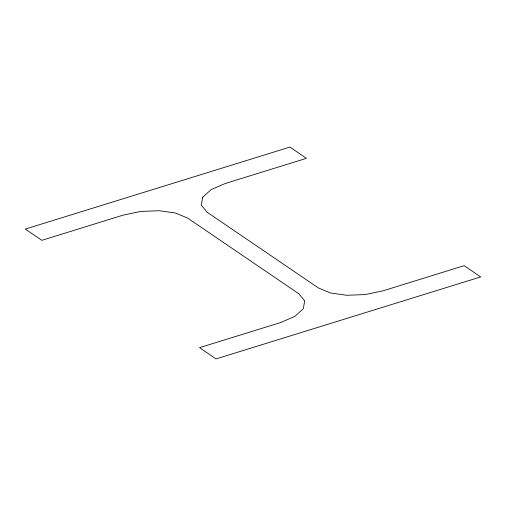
<?xml version="1.0" encoding="UTF-8"?>
<svg xmlns="http://www.w3.org/2000/svg" width="506" height="506" viewBox="0 0 506 506"><rect width="100%" height="100%" fill="white"/><g stroke="black" fill="none" stroke-linecap="round" stroke-linejoin="round"><path stroke-width="0.76" d="M202.742 197.207L201.287 205.113L207.011 212.14L318.293 287.882L330.329 292.949L346.85 295.289L365.332 294.549L382.96 290.836L464.166 265.675L480.7 276.927L216.068 358.918L199.535 347.666L280.741 322.505L294.84 316.389L303.258 308.793L304.713 300.887L298.989 293.859L187.707 218.118L175.671 213.051L159.15 210.711L140.668 211.451L123.04 215.164L41.834 240.325L25.3 229.073L289.932 147.082L306.465 158.334L225.259 183.495L211.16 189.611L202.742 197.207"/></g></svg>
